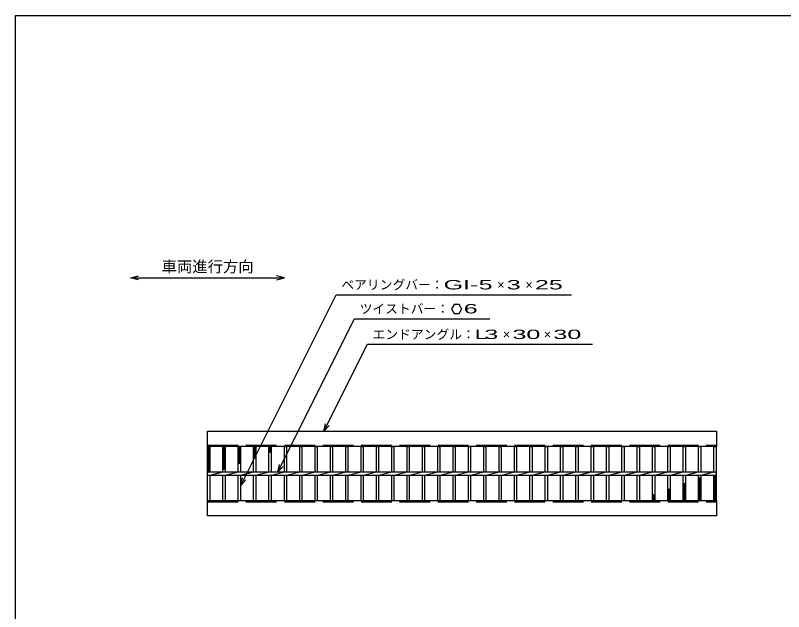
# Model space of a CAD drawing. Units: millimetres, scale not verified. Extents: x -1820 to 1736, y -1282 to 1048.
# Drawn here: x -1724 to -222, y -117 to 1048 of the extents above; entities that cross this region are included whole.
import ezdxf
from ezdxf.enums import TextEntityAlignment as Align

# ---------------------------------------------------------------- set-up
doc = ezdxf.new("R2010")
doc.units = ezdxf.units.MM
doc.header["$LTSCALE"] = 10
doc.linetypes.add('DASHED', pattern=[7.5, 6, -1.5])
for name, color, linetype, lineweight in [('0_2', 150, 'Continuous', 25), ('16', 3, 'Continuous', 25), ('22', 4, 'Continuous', 25)]:
    doc.layers.add(name, color=color, linetype=linetype, lineweight=lineweight)
doc.styles.add('ベクトル', font='')
doc.styles.get('ベクトル').set_extended_font_data('ベクトル')

msp = doc.modelspace()

# ---------------------------------------------------------------- linework, layer by layer
at = {"layer": '0_2'}
for p, q in [((-1724, -1151.5), (-1724, 1048.5)), ((-1724, 1048.5), (1736, 1048.5))]:
    msp.add_line(p, q, dxfattribs=at)
at = {"layer": '16'}
for p, q in [((-1348, 235.5), (-353, 235.5)), ((-1348, 205.5), (-1348, 235.5)), ((-353, 235.5), (-353, 205.5)), ((-353, 205.5), (-1348, 205.5)), ((-1348, 100.5), (-1348, 205.5)), ((-1348, 205.5), (-1343, 205.5)), ((-1343, 202.7), (-1348, 205.5)), ((-1348, 199.9), (-1343, 202.7)), ((-1343, 197.1), (-1348, 199.9)), ((-1348, 194.3), (-1343, 197.1)), ((-1345.5, 156), (-1345.5, 205.5)), ((-1343, 156), (-1343, 205.5)), ((-1318, 156), (-1318, 205.5)), ((-1318, 205.5), (-1313, 205.5)), ((-1313, 202.7), (-1318, 205.5)), ((-1318, 199.9), (-1313, 202.7)), ((-1313, 197.1), (-1318, 199.9)), ((-1318, 194.3), (-1313, 197.1)), ((-1315.5, 160.7), (-1315.5, 205.5)), ((-1313, 156), (-1313, 205.5)), ((-1288, 156), (-1288, 205.5)), ((-1288, 205.5), (-1283, 205.5)), ((-1283, 202.7), (-1288, 205.5)), ((-1288, 199.9), (-1283, 202.7)), ((-1283, 197.1), (-1288, 199.9)), ((-1288, 194.3), (-1283, 197.1)), ((-1285.5, 171.9), (-1285.5, 205.5)), ((-1283, 156), (-1283, 205.5)), ((-1258, 156), (-1258, 205.5)), ((-1258, 205.5), (-1253, 205.5)), ((-1253, 202.7), (-1258, 205.5)), ((-1258, 199.9), (-1253, 202.7)), ((-1253, 197.1), (-1258, 199.9)), ((-1258, 194.3), (-1253, 197.1)), ((-1255.5, 183.1), (-1255.5, 205.5)), ((-1253, 156), (-1253, 205.5)), ((-1228, 156), (-1228, 205.5)), ((-1228, 205.5), (-1223, 205.5)), ((-1223, 202.7), (-1228, 205.5)), ((-1228, 199.9), (-1223, 202.7)), ((-1223, 197.1), (-1228, 199.9)), ((-1228, 194.3), (-1223, 197.1)), ((-1225.5, 194.3), (-1225.5, 205.5)), ((-1223, 156), (-1223, 205.5)), ((-1198, 156), (-1198, 205.5)), ((-1198, 205.5), (-1193, 205.5)), ((-1193, 156), (-1193, 205.5)), ((-1168, 156), (-1168, 205.5)), ((-1168, 205.5), (-1163, 205.5)), ((-1163, 156), (-1163, 205.5)), ((-1138, 156), (-1138, 205.5)), ((-1138, 205.5), (-1133, 205.5)), ((-1133, 156), (-1133, 205.5)), ((-1108, 156), (-1108, 205.5)), ((-1108, 205.5), (-1103, 205.5)), ((-1103, 156), (-1103, 205.5)), ((-1078, 156), (-1078, 205.5)), ((-1078, 205.5), (-1073, 205.5)), ((-1073, 156), (-1073, 205.5)), ((-1048, 156), (-1048, 205.5)), ((-1048, 205.5), (-1043, 205.5)), ((-1043, 156), (-1043, 205.5)), ((-1018, 156), (-1018, 205.5)), ((-1018, 205.5), (-1013, 205.5)), ((-1013, 156), (-1013, 205.5)), ((-988, 156), (-988, 205.5)), ((-988, 205.5), (-983, 205.5)), ((-983, 156), (-983, 205.5)), ((-958, 156), (-958, 205.5)), ((-958, 205.5), (-953, 205.5)), ((-953, 156), (-953, 205.5)), ((-928, 156), (-928, 205.5)), ((-928, 205.5), (-923, 205.5)), ((-923, 156), (-923, 205.5)), ((-898, 156), (-898, 205.5)), ((-898, 205.5), (-893, 205.5)), ((-893, 156), (-893, 205.5)), ((-868, 156), (-868, 205.5)), ((-868, 205.5), (-863, 205.5)), ((-863, 156), (-863, 205.5)), ((-838, 156), (-838, 205.5)), ((-838, 205.5), (-833, 205.5)), ((-833, 156), (-833, 205.5)), ((-808, 156), (-808, 205.5)), ((-808, 205.5), (-803, 205.5)), ((-803, 156), (-803, 205.5)), ((-778, 156), (-778, 205.5)), ((-778, 205.5), (-773, 205.5)), ((-773, 156), (-773, 205.5)), ((-748, 156), (-748, 205.5)), ((-748, 205.5), (-743, 205.5)), ((-743, 156), (-743, 205.5)), ((-718, 156), (-718, 205.5)), ((-718, 205.5), (-713, 205.5)), ((-713, 156), (-713, 205.5)), ((-688, 156), (-688, 205.5)), ((-688, 205.5), (-683, 205.5)), ((-683, 156), (-683, 205.5)), ((-658, 156), (-658, 205.5)), ((-658, 205.5), (-653, 205.5)), ((-653, 156), (-653, 205.5)), ((-628, 156), (-628, 205.5)), ((-628, 205.5), (-623, 205.5)), ((-623, 156), (-623, 205.5)), ((-598, 156), (-598, 205.5)), ((-598, 205.5), (-593, 205.5)), ((-593, 156), (-593, 205.5)), ((-568, 156), (-568, 205.5)), ((-568, 205.5), (-563, 205.5)), ((-563, 156), (-563, 205.5)), ((-538, 156), (-538, 205.5)), ((-538, 205.5), (-533, 205.5)), ((-533, 156), (-533, 205.5)), ((-508, 156), (-508, 205.5)), ((-508, 205.5), (-503, 205.5)), ((-503, 156), (-503, 205.5)), ((-478, 156), (-478, 205.5)), ((-478, 205.5), (-473, 205.5)), ((-473, 156), (-473, 205.5)), ((-448, 156), (-448, 205.5)), ((-448, 205.5), (-443, 205.5)), ((-443, 156), (-443, 205.5)), ((-418, 156), (-418, 205.5)), ((-418, 205.5), (-413, 205.5)), ((-413, 156), (-413, 205.5)), ((-388, 156), (-388, 205.5)), ((-388, 205.5), (-383, 205.5)), ((-383, 156), (-383, 205.5)), ((-358, 156), (-358, 205.5)), ((-358, 205.5), (-353, 205.5)), ((-353, 100.5), (-353, 205.5)), ((-1343, 191.5), (-1348, 194.3)), ((-1348, 188.7), (-1343, 191.5)), ((-1343, 185.9), (-1348, 188.7)), ((-1348, 183.1), (-1343, 185.9)), ((-1343, 180.3), (-1348, 183.1)), ((-1348, 177.5), (-1343, 180.3)), ((-1313, 191.5), (-1318, 194.3)), ((-1318, 188.7), (-1313, 191.5)), ((-1313, 185.9), (-1318, 188.7)), ((-1318, 183.1), (-1313, 185.9)), ((-1313, 180.3), (-1318, 183.1)), ((-1318, 177.5), (-1313, 180.3)), ((-1283, 191.5), (-1288, 194.3)), ((-1288, 188.7), (-1283, 191.5)), ((-1283, 185.9), (-1288, 188.7)), ((-1288, 183.1), (-1283, 185.9)), ((-1283, 180.3), (-1288, 183.1)), ((-1288, 177.5), (-1283, 180.3)), ((-1253, 191.5), (-1258, 194.3)), ((-1258, 188.7), (-1253, 191.5)), ((-1253, 185.9), (-1258, 188.7)), ((-1258, 183.1), (-1253, 185.9)), ((-1343, 174.7), (-1348, 177.5)), ((-1348, 171.9), (-1343, 174.7)), ((-1343, 169.1), (-1348, 171.9)), ((-1348, 166.3), (-1343, 169.1)), ((-1343, 163.5), (-1348, 166.3)), ((-1313, 174.7), (-1318, 177.5)), ((-1318, 171.9), (-1313, 174.7)), ((-1313, 169.1), (-1318, 171.9)), ((-1318, 166.3), (-1313, 169.1)), ((-1313, 163.5), (-1318, 166.3)), ((-1283, 174.7), (-1288, 177.5)), ((-1288, 171.9), (-1283, 174.7)), ((-1348, 160.7), (-1343, 163.5)), ((-1343, 157.9), (-1348, 160.7)), ((-1348, 155.1), (-1343, 157.9)), ((-1348, 156), (-353, 156)), ((-1348, 150), (-1348, 156)), ((-1343, 150), (-1318, 156)), ((-1318, 160.7), (-1313, 163.5)), ((-1313, 150), (-1288, 156)), ((-1283, 150), (-1258, 156)), ((-1253, 150), (-1228, 156)), ((-1223, 150), (-1198, 156)), ((-1193, 150), (-1168, 156)), ((-1163, 150), (-1138, 156)), ((-1133, 150), (-1108, 156)), ((-1103, 150), (-1078, 156)), ((-1073, 150), (-1048, 156)), ((-1043, 150), (-1018, 156)), ((-1013, 150), (-988, 156)), ((-983, 150), (-958, 156)), ((-953, 150), (-928, 156)), ((-923, 150), (-898, 156)), ((-893, 150), (-868, 156)), ((-863, 150), (-838, 156)), ((-833, 150), (-808, 156)), ((-803, 150), (-778, 156)), ((-773, 150), (-748, 156)), ((-743, 150), (-718, 156)), ((-713, 150), (-688, 156)), ((-683, 150), (-658, 156)), ((-653, 150), (-628, 156)), ((-623, 150), (-598, 156)), ((-593, 150), (-568, 156)), ((-563, 150), (-538, 156)), ((-533, 150), (-508, 156)), ((-503, 150), (-478, 156)), ((-473, 150), (-448, 156)), ((-443, 150), (-418, 156)), ((-413, 150), (-388, 156)), ((-383, 150), (-358, 156)), ((-353, 153.7), (-358, 156.5)), ((-355.5, 156), (-355.5, 156.5)), ((-353, 150), (-353, 156)), ((-1348, 150), (-353, 150)), ((-1348, 149.5), (-1347.1, 150)), ((-1345.5, 149.5), (-1345.5, 150)), ((-1343, 100.5), (-1343, 150)), ((-1318, 100.5), (-1318, 150)), ((-1313, 100.5), (-1313, 150)), ((-1288, 100.5), (-1288, 150)), ((-1283, 100.5), (-1283, 150)), ((-1258, 100.5), (-1258, 150)), ((-1253, 100.5), (-1253, 150)), ((-1228, 100.5), (-1228, 150)), ((-1223, 100.5), (-1223, 150)), ((-1198, 100.5), (-1198, 150)), ((-1193, 100.5), (-1193, 150)), ((-1168, 100.5), (-1168, 150)), ((-1163, 100.5), (-1163, 150)), ((-1138, 100.5), (-1138, 150)), ((-1133, 100.5), (-1133, 150)), ((-1108, 100.5), (-1108, 150)), ((-1103, 100.5), (-1103, 150)), ((-1078, 100.5), (-1078, 150)), ((-1073, 100.5), (-1073, 150)), ((-1048, 100.5), (-1048, 150)), ((-1043, 100.5), (-1043, 150)), ((-1018, 100.5), (-1018, 150)), ((-1013, 100.5), (-1013, 150)), ((-988, 100.5), (-988, 150)), ((-983, 100.5), (-983, 150)), ((-958, 100.5), (-958, 150)), ((-953, 100.5), (-953, 150)), ((-928, 100.5), (-928, 150)), ((-923, 100.5), (-923, 150)), ((-898, 100.5), (-898, 150)), ((-893, 100.5), (-893, 150)), ((-868, 100.5), (-868, 150)), ((-863, 100.5), (-863, 150)), ((-838, 100.5), (-838, 150)), ((-833, 100.5), (-833, 150)), ((-808, 100.5), (-808, 150)), ((-803, 100.5), (-803, 150)), ((-778, 100.5), (-778, 150)), ((-773, 100.5), (-773, 150)), ((-748, 100.5), (-748, 150)), ((-743, 100.5), (-743, 150)), ((-718, 100.5), (-718, 150)), ((-713, 100.5), (-713, 150)), ((-688, 100.5), (-688, 150)), ((-683, 100.5), (-683, 150)), ((-658, 100.5), (-658, 150)), ((-653, 100.5), (-653, 150)), ((-628, 100.5), (-628, 150)), ((-623, 100.5), (-623, 150)), ((-598, 100.5), (-598, 150)), ((-593, 100.5), (-593, 150)), ((-568, 100.5), (-568, 150)), ((-563, 100.5), (-563, 150)), ((-538, 100.5), (-538, 150)), ((-533, 100.5), (-533, 150)), ((-508, 100.5), (-508, 150)), ((-503, 100.5), (-503, 150)), ((-478, 100.5), (-478, 150)), ((-473, 100.5), (-473, 150)), ((-448, 100.5), (-448, 150)), ((-443, 100.5), (-443, 150)), ((-418, 100.5), (-418, 150)), ((-413, 100.5), (-413, 150)), ((-388, 100.5), (-388, 150)), ((-383, 142.5), (-388, 145.3)), ((-388, 139.7), (-383, 142.5)), ((-383, 136.9), (-388, 139.7)), ((-388, 134.1), (-383, 136.9)), ((-385.5, 100.5), (-385.5, 145.3)), ((-383, 100.5), (-383, 150)), ((-358, 100.5), (-358, 150)), ((-358, 145.3), (-353, 148.1)), ((-353, 142.5), (-358, 145.3)), ((-358, 139.7), (-353, 142.5)), ((-353, 136.9), (-358, 139.7)), ((-358, 134.1), (-353, 136.9)), ((-353, 148.1), (-356.4, 150)), ((-355.5, 100.5), (-355.5, 150)), ((-443, 120.1), (-448, 122.9)), ((-445.5, 100.5), (-445.5, 122.9)), ((-413, 131.3), (-418, 134.1)), ((-418, 128.5), (-413, 131.3)), ((-413, 125.7), (-418, 128.5)), ((-418, 122.9), (-413, 125.7)), ((-413, 120.1), (-418, 122.9)), ((-415.5, 100.5), (-415.5, 134.1)), ((-383, 131.3), (-388, 134.1)), ((-388, 128.5), (-383, 131.3)), ((-383, 125.7), (-388, 128.5)), ((-388, 122.9), (-383, 125.7)), ((-383, 120.1), (-388, 122.9)), ((-353, 131.3), (-358, 134.1)), ((-358, 128.5), (-353, 131.3)), ((-353, 125.7), (-358, 128.5)), ((-358, 122.9), (-353, 125.7)), ((-353, 120.1), (-358, 122.9)), ((-473, 108.9), (-478, 111.7)), ((-478, 106.1), (-473, 108.9)), ((-473, 103.3), (-478, 106.1)), ((-475.5, 100.5), (-475.5, 111.7)), ((-448, 117.3), (-443, 120.1)), ((-443, 114.5), (-448, 117.3)), ((-448, 111.7), (-443, 114.5)), ((-443, 108.9), (-448, 111.7)), ((-448, 106.1), (-443, 108.9)), ((-443, 103.3), (-448, 106.1)), ((-418, 117.3), (-413, 120.1)), ((-413, 114.5), (-418, 117.3)), ((-418, 111.7), (-413, 114.5)), ((-413, 108.9), (-418, 111.7)), ((-418, 106.1), (-413, 108.9)), ((-413, 103.3), (-418, 106.1)), ((-388, 117.3), (-383, 120.1)), ((-383, 114.5), (-388, 117.3)), ((-388, 111.7), (-383, 114.5)), ((-383, 108.9), (-388, 111.7)), ((-388, 106.1), (-383, 108.9)), ((-383, 103.3), (-388, 106.1)), ((-358, 117.3), (-353, 120.1)), ((-353, 114.5), (-358, 117.3)), ((-358, 111.7), (-353, 114.5)), ((-353, 108.9), (-358, 111.7)), ((-358, 106.1), (-353, 108.9)), ((-353, 103.3), (-358, 106.1)), ((-1348, 100.5), (-353, 100.5)), ((-1348, 70.5), (-1348, 100.5)), ((-1348, 100.5), (-1343, 100.5)), ((-1318, 100.5), (-1313, 100.5)), ((-1288, 100.5), (-1283, 100.5)), ((-1258, 100.5), (-1253, 100.5)), ((-1228, 100.5), (-1223, 100.5)), ((-1198, 100.5), (-1193, 100.5)), ((-1168, 100.5), (-1163, 100.5)), ((-1138, 100.5), (-1133, 100.5)), ((-1108, 100.5), (-1103, 100.5)), ((-1078, 100.5), (-1073, 100.5)), ((-1048, 100.5), (-1043, 100.5)), ((-1018, 100.5), (-1013, 100.5)), ((-988, 100.5), (-983, 100.5)), ((-958, 100.5), (-953, 100.5)), ((-928, 100.5), (-923, 100.5)), ((-898, 100.5), (-893, 100.5)), ((-868, 100.5), (-863, 100.5)), ((-838, 100.5), (-833, 100.5)), ((-808, 100.5), (-803, 100.5)), ((-778, 100.5), (-773, 100.5)), ((-748, 100.5), (-743, 100.5)), ((-718, 100.5), (-713, 100.5)), ((-688, 100.5), (-683, 100.5)), ((-658, 100.5), (-653, 100.5)), ((-628, 100.5), (-623, 100.5)), ((-598, 100.5), (-593, 100.5)), ((-568, 100.5), (-563, 100.5)), ((-538, 100.5), (-533, 100.5)), ((-508, 100.5), (-503, 100.5)), ((-478, 100.5), (-473, 103.3)), ((-478, 100.5), (-473, 100.5)), ((-448, 100.5), (-443, 103.3)), ((-448, 100.5), (-443, 100.5)), ((-418, 100.5), (-413, 103.3)), ((-418, 100.5), (-413, 100.5)), ((-388, 100.5), (-383, 103.3)), ((-388, 100.5), (-383, 100.5)), ((-358, 100.5), (-353, 103.3)), ((-358, 100.5), (-353, 100.5)), ((-353, 100.5), (-353, 70.5)), ((-353, 70.5), (-1348, 70.5))]:
    msp.add_line(p, q, dxfattribs=at)
at = {"layer": '16', "linetype": 'DASHED'}
for p, q in [((-1348, 208.5), (-353, 208.5)), ((-1348, 97.5), (-353, 97.5))]:
    msp.add_line(p, q, dxfattribs=at)
at = {"layer": '22'}
for p, q in [((-1498, 535.5), (-1483, 539.5)), ((-1483, 531.5), (-1498, 535.5)), ((-1498, 535.5), (-1198, 535.5)), ((-1198, 535.5), (-1213, 539.5)), ((-1213, 531.5), (-1198, 535.5)), ((-1283, 129.8), (-1096.6, 502.5)), ((-1096.6, 502.5), (-636.6, 502.5)), ((-865.8, 483.3), (-870.8, 474.6)), ((-855.8, 483.3), (-865.8, 483.3)), ((-850.8, 474.5), (-855.8, 483.3)), ((-870.8, 474.6), (-865.8, 465.9)), ((-865.8, 465.9), (-855.8, 465.9)), ((-855.8, 465.9), (-850.8, 474.6)), ((-1210.5, 156), (-1060.8, 455.5)), ((-1060.8, 455.5), (-795.8, 455.5)), ((-1120.5, 235.5), (-1035.5, 405.5)), ((-1035.5, 405.5), (-595.5, 405.5)), ((-1120.5, 235.5), (-1117.5, 250.1)), ((-1120.5, 235.5), (-1110.5, 246.5)), ((-1210.5, 156), (-1207.5, 170.6)), ((-1210.5, 156), (-1200.5, 167)), ((-1283, 129.8), (-1280, 144.3)), ((-1283, 129.8), (-1273, 140.8))]:
    msp.add_line(p, q, dxfattribs=at)

# ---------------------------------------------------------------- texts
at = {"layer": '22', "color": 2, "style": 'ベクトル'}
for s, height, p in [('車両進行方向', 21.99, (-1438, 557.5)), ('ベアリングバー：', 18.33, (-1086.6, 522)), ('×', 18.3, (-781.6, 522)), ('×', 18.3, (-726.6, 522)), ('ツイストバー：', 18.33, (-1050.8, 475)), ('エンドアングル：', 18.33, (-1025.5, 425)), ('×', 18.3, (-770.5, 425)), ('×', 18.3, (-690.5, 425))]:
    msp.add_text(s, height=height, dxfattribs=at).set_placement(p, align=Align.MIDDLE_LEFT)
for s, height, width, p in [('GI-', 18.33, 2, (-886.6, 522)), (' 5 ', 18.33, 2, (-831.6, 522)), (' 3 ', 18.33, 2, (-776.6, 522)), (' 25 ', 18.33, 2, (-721.6, 522)), (' 6 ', 18.33, 2, (-860.8, 475.1)), ('L', 18.3, 1.8, (-825.5, 425)), (' 3 ', 18.33, 2, (-820.5, 425)), (' 30 ', 18.33, 2, (-765.5, 425)), (' 30 ', 18.33, 2, (-685.5, 425))]:
    msp.add_text(s, height=height, dxfattribs=dict(at, width=width)).set_placement(p, align=Align.MIDDLE_LEFT)

doc.saveas('drawing.dxf')
